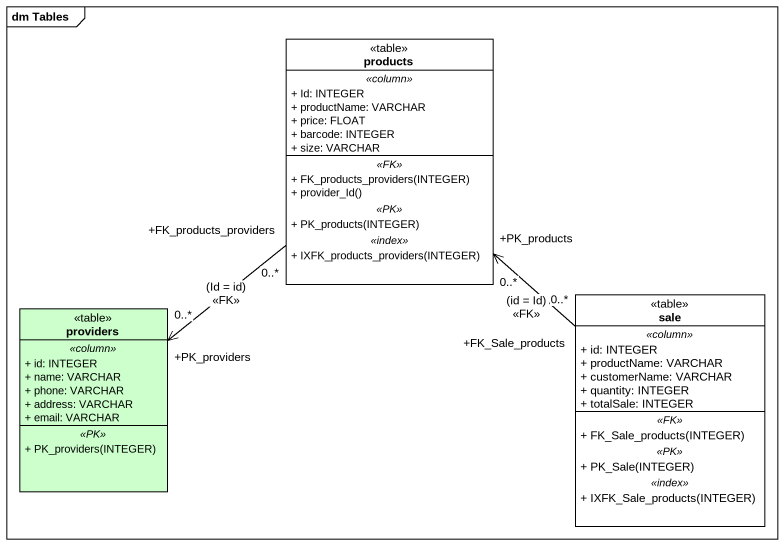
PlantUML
@startuml
mainframe dm Tables
hide circle
hide empty members
skinparam classAttributeIconSize 0
class products <<table>> {
  .. <<column>> ..
  + Id: INTEGER
  + productName: VARCHAR
  + price: FLOAT
  + barcode: INTEGER
  + size: VARCHAR
  .. <<FK>> ..
  + FK_products_providers(INTEGER)
  + provider_Id()
  .. <<PK>> ..
  + PK_products(INTEGER)
  .. <<index>> ..
  + IXFK_products_providers(INTEGER)
}
class providers <<table>> #CCFFCC {
  .. <<column>> ..
  + id: INTEGER
  + name: VARCHAR
  + phone: VARCHAR
  + address: VARCHAR
  + email: VARCHAR
  .. <<PK>> ..
  + PK_providers(INTEGER)
}
class sale <<table>> {
  .. <<column>> ..
  + id: INTEGER
  + productName: VARCHAR
  + customerName: VARCHAR
  + quantity: INTEGER
  + totalSale: INTEGER
  .. <<FK>> ..
  + FK_Sale_products(INTEGER)
  .. <<PK>> ..
  + PK_Sale(INTEGER)
  .. <<index>> ..
  + IXFK_Sale_products(INTEGER)
}
products "+FK_products_providers\n0..*" --> "+PK_providers\n0..*" providers : (Id = id)\n<<FK>>
sale "+FK_Sale_products\n0..*" -up-> "+PK_products\n0..*" products : (id = Id)\n<<FK>>
@enduml
